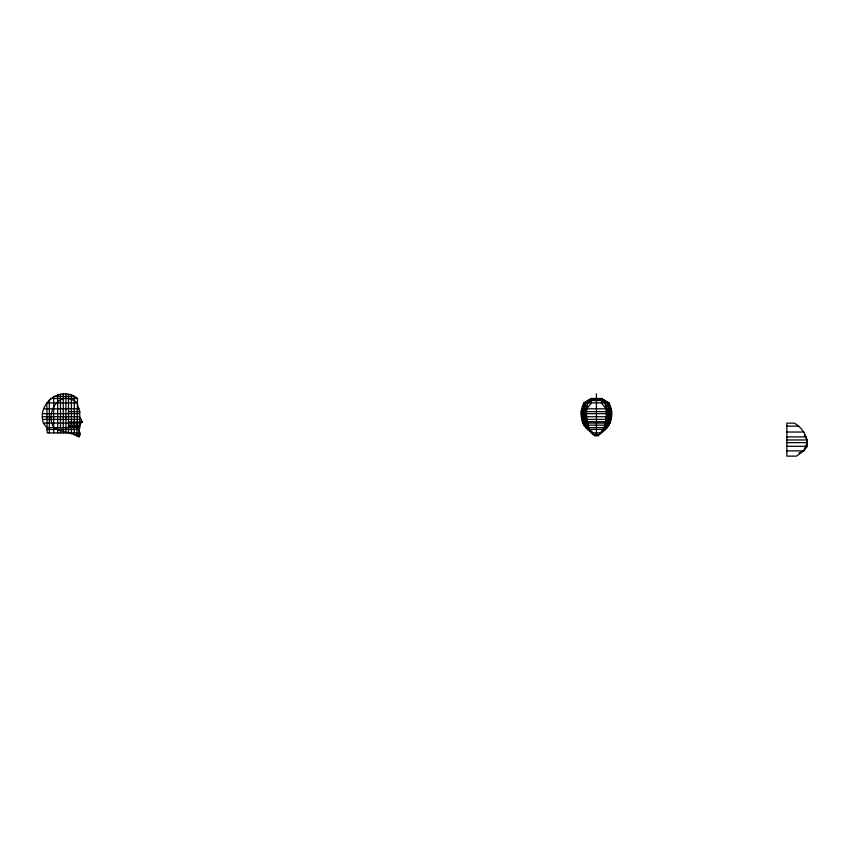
<?xml version="1.0" encoding="UTF-8"?>
<svg xmlns="http://www.w3.org/2000/svg" width="850" height="850" viewBox="0 0 850 850"><rect width="100%" height="100%" fill="white"/><g stroke="black" fill="none" stroke-linecap="round" stroke-linejoin="round"><path stroke-width="1.27" d="M591.196 398.48L583.971 402.911C579.944 409.711 580.508 418.211 583.791 425.149L609.067 425.149L603.691 429.431L598.273 435.71L594.586 435.71C585.055 427.571 583.663 414.545 585.501 402.911L591.196 398.48L601.662 398.48L608.887 402.911C614.709 412.994 611.543 427.89 600.408 432.905M598.273 435.71L598.336 434.499M799.021 452.976L803.813 450.872L807.319 446.314L807.128 439.96L804.408 434.945M592.461 432.905L587.584 429.431L583.791 425.149L589.178 429.431L591.919 432.905L600.939 432.905C607.144 424.437 607.229 412.792 604.966 402.911L601.779 400.541L591.09 400.541L585.501 402.911C579.859 413.812 583.961 427.359 593.321 434.499L599.537 434.499C608.122 426.434 608.972 413.993 607.367 402.911L601.662 398.48M600.302 432.905C610.693 426.658 610.799 413.419 608.887 402.911L601.959 399.16L590.909 399.16L583.971 402.911L583.44 408.808L584.853 411.655M79.762 427.635L46.835 427.635L43.403 423.077C36.624 403.378 61.253 384.806 77.499 398.48L76.946 435.922L78.997 436.889L80.049 434.499L78.997 429.431L79.762 427.635L79.772 411.655L76.946 402.911L74.322 400.541L68.489 398.48L68.489 394.485M589.581 429.431C586.149 421.122 585.65 411.623 587.903 402.911L591.09 400.541L590.909 399.16M601.779 400.541L607.367 402.911L606.039 408.808L601.375 402.911L601.959 399.16M68.489 426.487L79.401 426.487L80.665 423.077L82.45 422.067L79.401 416.734L42.5 416.734M807.256 442.627L803.611 450.872L796.45 456.131L786.866 456.131L786.866 423.141L794.421 423.141C801.497 427.284 806.406 434.488 807.256 442.627L786.866 442.627M606.39 411.655L607.601 408.808M609.896 411.655L611.235 408.808L581.623 408.808L582.962 411.655M608.016 411.655L609.418 408.808L607.367 402.911M606.156 416.734L608.016 413.652M603.287 429.431L609.971 423.077L582.888 423.077L588.444 427.635L592.567 432.905M605.923 419.401L609.896 413.652M604.042 427.635L605.891 425.149L610.513 421.696L582.346 421.696L586.978 425.149L588.827 427.635M605.572 421.696L611.777 413.652L581.081 413.652L587.286 421.696M604.934 425.149L611.054 419.401L581.804 419.401L587.934 425.149M601.63 431.513L607.261 427.635L585.597 427.635L592.949 432.905L587.584 429.431L605.274 429.431L600.992 432.204M605.221 423.077L611.416 416.734L581.442 416.734L587.648 423.077M63.272 398.48C52.084 402.294 47.706 417.924 53.752 427.635C60.881 432.087 69.636 432.013 76.946 435.922L79.772 435.922M50.554 398.48L77.499 398.48M76.946 402.911L46.835 402.911L47.164 432.905L79.974 432.905M583.971 402.911L608.887 402.911M44.03 408.808L79.029 408.808M68.489 411.655L79.772 411.655M581.081 411.655L611.777 411.655M42.797 413.652L79.316 413.652M42.883 419.401L81.026 419.401M68.489 422.067L82.45 422.067M43.403 423.077L80.665 423.077M68.489 425.149L80.346 425.149M786.866 426.137L798.66 426.137M46.835 429.431L78.997 429.431L78.997 436.889M786.866 432.034L803.813 432.034M80.049 434.499L74.322 434.499L74.322 396.429L53.656 396.429L53.752 432.905M786.866 436.889L806.129 436.889M786.866 439.96L806.565 439.96M786.866 446.314L807.319 446.314M786.866 450.872L803.611 450.872M582.962 413.652L586.936 419.401M584.853 413.652L586.702 416.734M585.257 408.808L586.468 411.655M585.501 402.911L586.819 408.808L591.494 402.911L591.09 400.541M594.532 434.499L594.586 435.71M596.434 393.869L596.434 435.71M71.411 395.059L71.411 433.702M68.489 398.48L68.489 432.905M65.886 394.177L65.886 432.905M63.272 393.869L63.272 432.905M60.467 394.251L60.467 432.905M57.662 394.644L57.662 432.905M49.332 399.914L49.332 432.905"/></g></svg>
